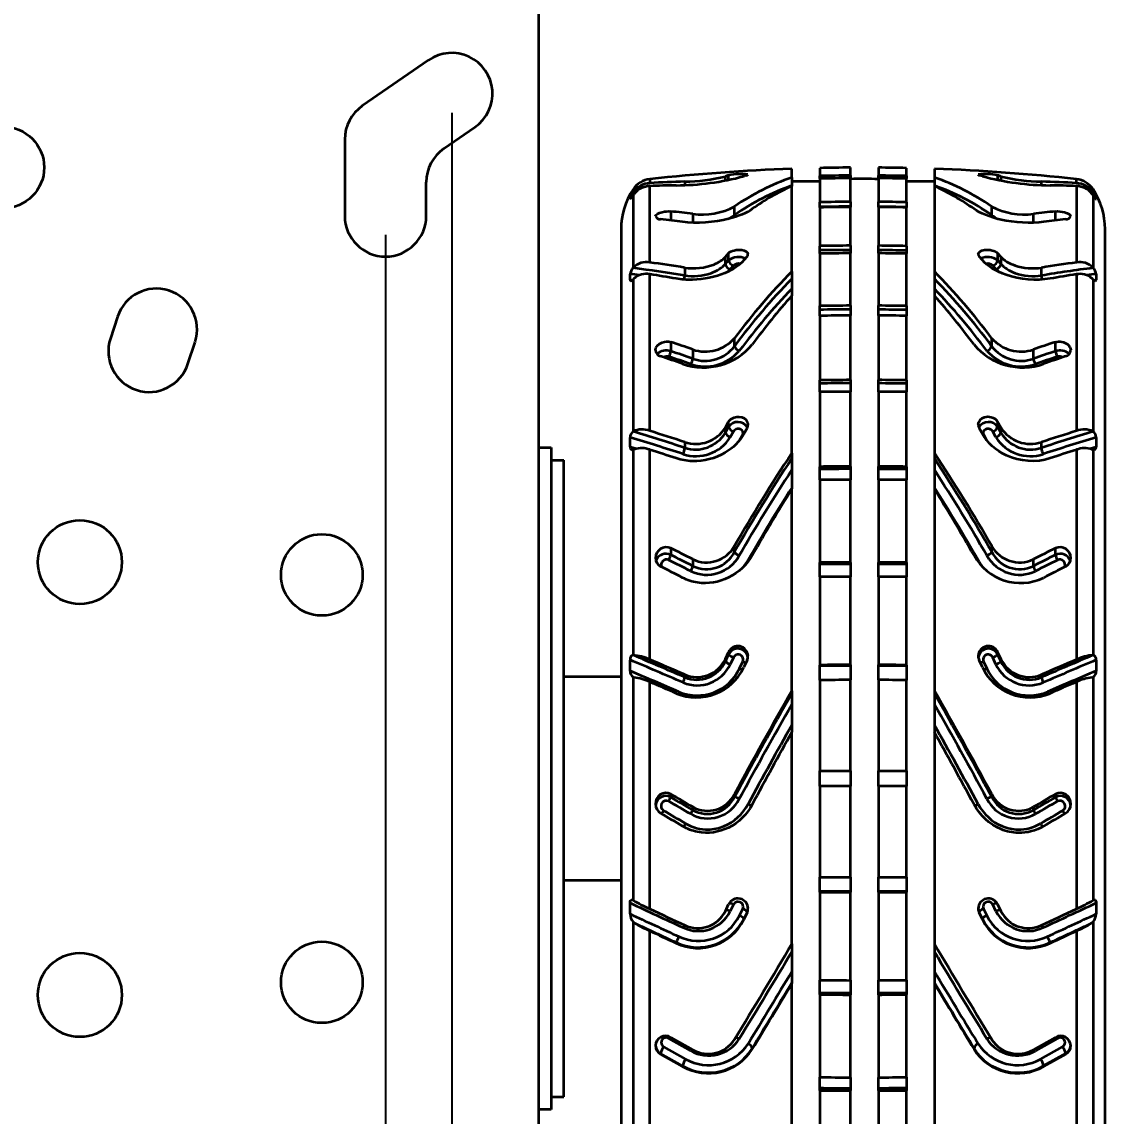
# Model space of a CAD drawing. Header units: millimetres. Extents: x 3171 to 3496, y 686 to 979.
# Drawn here: x 3316.01 to 3358.54, y 780.8 to 823.78 of the extents above; entities that cross this region are included whole.
import ezdxf

# ---------------------------------------------------------------- set-up
doc = ezdxf.new("R2010")
doc.units = ezdxf.units.MM
doc.header["$LTSCALE"] = 0.5
doc.layers.add('尺寸线', color=3, linetype='Continuous', lineweight=13)
doc.layers.add('粗实线', color=7, linetype='Continuous', lineweight=35)
doc.styles.add('数字和字母', font='romans.shx')
doc.dimstyles.new('轮趣标注1比1', dxfattribs={"dimscale": 1.5, "dimtxt": 2.5, "dimasz": 2.5, "dimexe": 1.25, "dimexo": 0.5, "dimtad": 1, "dimdec": 1, "dimdsep": 46, "dimtxsty": '数字和字母', "dimcen": 2.5, "dimadec": 0, "dimazin": 2, "dimtfac": 1, "dimtmove": 0, "dimatfit": 3, "dimfxl": 1, "dimtolj": 1, "dimarcsym": 0})

# ---------------------------------------------------------------- blocks, each defined once
blk = doc.blocks.new('*D62')
at = {"layer": 'Defpoints', "color": 0}
for p in [(3242.29, 816.157), (3330.29, 816.157), (3330.29, 750.61)]:
    blk.add_point(p, dxfattribs=at)
at = {"layer": '尺寸线', "color": 0, "lineweight": -2}
for p, q in [((3242.29, 815.407), (3242.29, 748.735)), ((3330.29, 815.407), (3330.29, 748.735)), ((3246.04, 750.61), (3326.54, 750.61))]:
    blk.add_line(p, q, dxfattribs=at)
at = {"layer": '尺寸线', "color": 0}
for points in [[(3246.04, 751.235), (3246.04, 749.985), (3242.29, 750.61)], [(3326.54, 749.985), (3326.54, 751.235), (3330.29, 750.61)]]:
    blk.add_solid(points, dxfattribs=at)
at = {"layer": '尺寸线', "color": 0, "insert": (3286.29, 753.423), "char_height": 3.75, "attachment_point": 5, "style": '数字和字母'}
blk.add_mtext('\\A1;88', dxfattribs=at)
blk = doc.blocks.new('*D63')
at = {"layer": 'Defpoints', "color": 0}
for p in [(3239.69, 820.957), (3332.89, 820.957), (3332.89, 742.211)]:
    blk.add_point(p, dxfattribs=at)
at = {"layer": '尺寸线', "color": 0, "lineweight": -2}
for p, q in [((3239.69, 820.207), (3239.69, 740.336)), ((3332.89, 820.207), (3332.89, 740.336)), ((3243.44, 742.211), (3329.14, 742.211))]:
    blk.add_line(p, q, dxfattribs=at)
at = {"layer": '尺寸线', "color": 0}
for points in [[(3243.44, 742.836), (3243.44, 741.586), (3239.69, 742.211)], [(3329.14, 741.586), (3329.14, 742.836), (3332.89, 742.211)]]:
    blk.add_solid(points, dxfattribs=at)
at = {"layer": '尺寸线', "color": 0, "insert": (3286.29, 745.024), "char_height": 3.75, "attachment_point": 5, "style": '数字和字母'}
blk.add_mtext('\\A1;93.2', dxfattribs=at)

msp = doc.modelspace()

# ---------------------------------------------------------------- linework, layer by layer
at = {"layer": '粗实线'}
for p, q in [((3336.29, 904.557), (3336.29, 775.557)), ((3331.979, 822.272), (3329.379, 820.472)), ((3332.579, 818.796), (3333.801, 819.641)), ((3328.69, 819.157), (3328.69, 816.157)), ((3346.24, 817.659), (3346.24, 818.004)), ((3347.34, 818.035), (3347.34, 817.723)), ((3348.54, 817.739), (3348.54, 818.052)), ((3349.64, 818.051), (3349.64, 817.739)), ((3350.74, 817.723), (3350.74, 818.035)), ((3351.84, 818.004), (3351.84, 817.659)), ((3331.89, 816.157), (3331.89, 817.48)), ((3340.664, 817.597), (3340.664, 817.443)), ((3342.036, 817.501), (3342.036, 817.365)), ((3343.631, 817.54), (3343.631, 817.706)), ((3343.758, 817.564), (3343.758, 817.745)), ((3346.24, 817.659), (3346.24, 817.343)), ((3347.34, 817.618), (3347.34, 817.723)), ((3347.34, 817.618), (3347.34, 816.691)), ((3348.54, 817.739), (3348.54, 817.635)), ((3348.54, 816.707), (3348.54, 817.635)), ((3349.64, 817.635), (3349.64, 817.739)), ((3349.64, 817.635), (3349.64, 816.707)), ((3350.74, 817.723), (3350.74, 817.618)), ((3350.74, 816.691), (3350.74, 817.618)), ((3351.84, 817.659), (3351.84, 817.343)), ((3354.322, 817.745), (3354.322, 817.564)), ((3354.449, 817.706), (3354.449, 817.54)), ((3356.043, 817.365), (3356.043, 817.501)), ((3357.416, 817.443), (3357.416, 817.597)), ((3340.009, 817.068), (3340.098, 817.074)), ((3340.011, 817.072), (3340.011, 817.195)), ((3340.664, 814.329), (3340.664, 817.325)), ((3346.24, 817.343), (3346.24, 817.328)), ((3346.24, 813.972), (3346.24, 817.328)), ((3351.84, 817.343), (3351.84, 817.328)), ((3351.84, 817.328), (3351.84, 813.972)), ((3357.416, 817.325), (3357.416, 814.329)), ((3357.982, 817.074), (3358.071, 817.068)), ((3358.069, 817.199), (3358.069, 817.076)), ((3339.942, 816.87), (3339.894, 816.867)), ((3339.894, 816.815), (3339.894, 816.867)), ((3339.895, 816.813), (3339.894, 816.815)), ((3339.894, 816.815), (3339.899, 816.815)), ((3340.011, 816.969), (3340.011, 814.117)), ((3347.34, 816.508), (3347.34, 816.691)), ((3348.54, 816.707), (3348.54, 816.521)), ((3349.64, 816.517), (3349.64, 816.707)), ((3350.74, 816.691), (3350.74, 816.497)), ((3358.069, 816.969), (3358.069, 814.117)), ((3358.186, 816.867), (3358.138, 816.87)), ((3358.181, 816.815), (3358.186, 816.815)), ((3358.186, 816.815), (3358.184, 816.813)), ((3358.186, 816.867), (3358.186, 816.815)), ((3341.488, 816.331), (3341.488, 815.982)), ((3342.354, 816.234), (3342.354, 815.886)), ((3343.994, 816.185), (3343.994, 816.528)), ((3347.34, 816.486), (3347.34, 816.508)), ((3347.34, 816.486), (3347.34, 814.972)), ((3348.54, 816.521), (3348.54, 816.502)), ((3348.54, 814.987), (3348.54, 816.502)), ((3349.64, 816.502), (3349.64, 816.517)), ((3349.64, 816.502), (3349.64, 814.987)), ((3350.74, 816.497), (3350.74, 816.486)), ((3350.74, 814.972), (3350.74, 816.486)), ((3354.086, 816.528), (3354.086, 816.185)), ((3355.726, 815.886), (3355.726, 816.234)), ((3356.592, 815.982), (3356.592, 816.331)), ((3339.54, 815.63), (3339.54, 772.48)), ((3358.54, 774.741), (3358.54, 815.63)), ((3347.34, 814.804), (3347.34, 814.972)), ((3348.54, 814.987), (3348.54, 814.815)), ((3349.64, 814.811), (3349.64, 814.987)), ((3350.74, 814.972), (3350.74, 814.794)), ((3343.631, 814.544), (3343.758, 814.69)), ((3343.631, 814.27), (3343.631, 814.544)), ((3343.758, 814.417), (3343.758, 814.69)), ((3344.483, 814.561), (3344.356, 814.413)), ((3347.34, 814.672), (3347.34, 814.804)), ((3347.34, 814.672), (3347.34, 812.618)), ((3348.54, 814.815), (3348.54, 814.687)), ((3348.54, 812.631), (3348.54, 814.687)), ((3349.64, 814.687), (3349.64, 814.811)), ((3349.64, 814.687), (3349.64, 812.63)), ((3350.74, 814.794), (3350.74, 814.672)), ((3350.74, 812.618), (3350.74, 814.672)), ((3353.724, 814.413), (3353.597, 814.561)), ((3354.322, 814.69), (3354.449, 814.544)), ((3354.322, 814.69), (3354.322, 814.417)), ((3354.449, 814.544), (3354.449, 814.27)), ((3342.036, 814.121), (3342.036, 813.811)), ((3343.631, 814.27), (3343.758, 814.417)), ((3343.953, 814.21), (3343.826, 814.064)), ((3354.254, 814.064), (3354.127, 814.21)), ((3354.322, 814.417), (3354.449, 814.27)), ((3356.043, 813.811), (3356.043, 814.121)), ((3339.894, 813.646), (3339.894, 813.872)), ((3339.894, 813.646), (3339.977, 813.635)), ((3340.056, 813.705), (3340.011, 813.663)), ((3340.011, 813.663), (3340.011, 807.689)), ((3340.664, 807.709), (3340.664, 813.862)), ((3346.24, 813.972), (3346.24, 813.683)), ((3346.24, 813.683), (3346.24, 813.293)), ((3351.84, 813.972), (3351.84, 813.683)), ((3351.84, 813.683), (3351.84, 813.293)), ((3357.416, 813.862), (3357.416, 807.709)), ((3358.069, 813.663), (3358.024, 813.705)), ((3358.069, 813.663), (3358.069, 807.689)), ((3358.103, 813.635), (3358.186, 813.646)), ((3358.186, 813.872), (3358.186, 813.646)), ((3346.24, 813.293), (3346.24, 813.019)), ((3351.84, 813.293), (3351.84, 813.019)), ((3346.24, 806.841), (3346.24, 813.019)), ((3351.84, 813.019), (3351.84, 806.841)), ((3347.34, 812.469), (3347.34, 812.618)), ((3347.34, 812.232), (3347.34, 812.469)), ((3348.54, 812.631), (3348.54, 812.479)), ((3348.54, 812.479), (3348.54, 812.245)), ((3349.64, 812.475), (3349.64, 812.63)), ((3349.64, 812.245), (3349.64, 812.475)), ((3350.74, 812.618), (3350.74, 812.46)), ((3350.74, 812.46), (3350.74, 812.232)), ((3319.769, 812.195), (3319.488, 811.335)), ((3347.34, 812.232), (3347.34, 809.699)), ((3348.54, 809.71), (3348.54, 812.245)), ((3349.64, 812.245), (3349.64, 809.71)), ((3350.74, 809.699), (3350.74, 812.232)), ((3322.53, 810.341), (3322.811, 811.202)), ((3341.488, 811.2), (3341.488, 810.841)), ((3343.994, 811.042), (3343.994, 811.356)), ((3354.086, 811.356), (3354.086, 811.042)), ((3356.592, 810.841), (3356.592, 811.2)), ((3342.354, 810.908), (3342.354, 810.544)), ((3355.726, 810.544), (3355.726, 810.908)), ((3347.34, 809.574), (3347.34, 809.699)), ((3348.54, 809.71), (3348.54, 809.583)), ((3349.64, 809.58), (3349.64, 809.71)), ((3350.74, 809.699), (3350.74, 809.567)), ((3347.34, 809.24), (3347.34, 809.574)), ((3348.54, 809.583), (3348.54, 809.251)), ((3349.64, 809.25), (3349.64, 809.58)), ((3350.74, 809.567), (3350.74, 809.24)), ((3347.34, 809.24), (3347.34, 806.305)), ((3348.54, 806.314), (3348.54, 809.251)), ((3349.64, 809.25), (3349.64, 806.314)), ((3350.74, 806.305), (3350.74, 809.24)), ((3343.631, 807.84), (3343.758, 808.068)), ((3343.758, 807.868), (3343.758, 808.068)), ((3354.322, 808.068), (3354.449, 807.84)), ((3354.322, 808.068), (3354.322, 807.868)), ((3343.631, 807.639), (3343.758, 807.868)), ((3343.631, 807.639), (3343.631, 807.84)), ((3343.953, 807.688), (3343.826, 807.461)), ((3344.191, 807.345), (3344.314, 807.567)), ((3344.314, 807.567), (3344.338, 807.56)), ((3344.483, 807.823), (3344.356, 807.593)), ((3353.724, 807.593), (3353.597, 807.823)), ((3353.742, 807.56), (3353.766, 807.567)), ((3353.766, 807.567), (3353.889, 807.346)), ((3354.254, 807.461), (3354.127, 807.688)), ((3354.322, 807.868), (3354.449, 807.639)), ((3354.449, 807.84), (3354.449, 807.639)), ((3339.894, 807.09), (3339.894, 807.45)), ((3342.036, 807.271), (3342.036, 807.044)), ((3356.043, 807.044), (3356.043, 807.271)), ((3358.186, 807.45), (3358.186, 807.09)), ((3336.29, 807.055), (3336.79, 807.055)), ((3336.79, 807.055), (3336.79, 781.055)), ((3339.894, 807.09), (3340.141, 807.014)), ((3340.011, 806.968), (3340.011, 798.904)), ((3340.664, 798.728), (3340.664, 806.973)), ((3346.24, 806.841), (3346.24, 806.629)), ((3351.84, 806.841), (3351.84, 806.629)), ((3357.416, 806.973), (3357.416, 798.728)), ((3357.938, 807.014), (3358.186, 807.09)), ((3358.069, 806.968), (3358.069, 798.904)), ((3336.79, 806.555), (3337.29, 806.555)), ((3337.29, 781.555), (3337.29, 806.555)), ((3346.24, 806.629), (3346.24, 806.176)), ((3347.34, 806.208), (3347.34, 806.305)), ((3348.54, 806.314), (3348.54, 806.215)), ((3349.64, 806.212), (3349.64, 806.314)), ((3350.74, 806.305), (3350.74, 806.202)), ((3351.84, 806.629), (3351.84, 806.176)), ((3346.24, 806.176), (3346.24, 805.475)), ((3347.34, 805.786), (3347.34, 806.208)), ((3348.54, 806.215), (3348.54, 805.794)), ((3349.64, 805.794), (3349.64, 806.212)), ((3350.74, 806.202), (3350.74, 805.786)), ((3351.84, 806.176), (3351.84, 805.475)), ((3346.24, 805.475), (3346.24, 805.43)), ((3346.24, 797.498), (3346.24, 805.43)), ((3347.34, 805.786), (3347.34, 802.539)), ((3348.54, 802.545), (3348.54, 805.794)), ((3349.64, 805.794), (3349.64, 802.545)), ((3350.74, 802.539), (3350.74, 805.786)), ((3351.84, 805.475), (3351.84, 805.43)), ((3351.84, 805.43), (3351.84, 797.498)), ((3341.488, 803.105), (3341.488, 802.842)), ((3343.994, 802.962), (3343.994, 803.192)), ((3354.086, 803.192), (3354.086, 802.962)), ((3356.592, 802.842), (3356.592, 803.105)), ((3342.354, 802.669), (3342.354, 802.402)), ((3344.525, 802.632), (3344.552, 802.62)), ((3347.34, 802.473), (3347.34, 802.539)), ((3347.34, 801.975), (3347.34, 802.473)), ((3348.54, 802.545), (3348.54, 802.477)), ((3348.54, 802.477), (3348.54, 801.981)), ((3349.64, 802.476), (3349.64, 802.545)), ((3349.64, 801.981), (3349.64, 802.476)), ((3350.74, 802.539), (3350.74, 802.469)), ((3350.74, 802.469), (3350.74, 801.975)), ((3353.528, 802.62), (3353.555, 802.632)), ((3355.726, 802.402), (3355.726, 802.669)), ((3347.34, 801.975), (3347.34, 798.515)), ((3348.54, 798.518), (3348.54, 801.981)), ((3349.64, 801.981), (3349.64, 798.518)), ((3350.74, 798.515), (3350.74, 801.975)), ((3343.631, 798.752), (3343.758, 799.023)), ((3343.758, 798.93), (3343.758, 799.023)), ((3354.322, 799.023), (3354.449, 798.752)), ((3354.322, 799.023), (3354.322, 798.93)), ((3339.894, 798.28), (3339.894, 798.712)), ((3343.631, 798.659), (3343.758, 798.93)), ((3343.631, 798.659), (3343.631, 798.752)), ((3343.953, 798.809), (3343.826, 798.541)), ((3344.188, 798.382), (3344.314, 798.651)), ((3344.483, 798.704), (3344.356, 798.432)), ((3353.724, 798.432), (3353.597, 798.704)), ((3353.766, 798.651), (3353.892, 798.382)), ((3354.254, 798.541), (3354.127, 798.809)), ((3354.322, 798.93), (3354.449, 798.659)), ((3354.449, 798.752), (3354.449, 798.659)), ((3358.186, 798.712), (3358.186, 798.28)), ((3342.036, 798.137), (3342.036, 798.032)), ((3347.34, 798.482), (3347.34, 798.515)), ((3347.34, 797.924), (3347.34, 798.482)), ((3348.54, 798.518), (3348.54, 798.484)), ((3348.54, 798.484), (3348.54, 797.927)), ((3349.64, 798.483), (3349.64, 798.518)), ((3349.64, 797.927), (3349.64, 798.483)), ((3350.74, 798.515), (3350.74, 798.48)), ((3350.74, 798.48), (3350.74, 797.924)), ((3356.043, 798.032), (3356.043, 798.137)), ((3339.54, 798.055), (3337.29, 798.055)), ((3340.011, 798.039), (3340.011, 789.28)), ((3340.664, 788.939), (3340.664, 797.852)), ((3347.34, 797.924), (3347.34, 794.356)), ((3348.54, 794.356), (3348.54, 797.927)), ((3349.64, 797.927), (3349.64, 794.356)), ((3350.74, 794.356), (3350.74, 797.924)), ((3357.416, 797.852), (3357.416, 788.939)), ((3358.069, 798.039), (3358.069, 789.281)), ((3346.24, 797.498), (3346.24, 797.401)), ((3346.24, 797.401), (3346.24, 796.964)), ((3351.84, 797.498), (3351.84, 797.401)), ((3351.84, 797.401), (3351.84, 796.964)), ((3346.24, 796.964), (3346.24, 796.158)), ((3351.84, 796.964), (3351.84, 796.158)), ((3346.24, 796.158), (3346.24, 795.874)), ((3351.84, 796.158), (3351.84, 795.874)), ((3346.24, 787.561), (3346.24, 795.874)), ((3351.84, 795.874), (3351.84, 787.561)), ((3347.34, 794.356), (3348.54, 794.356)), ((3347.34, 793.756), (3347.34, 794.356)), ((3348.54, 794.356), (3348.54, 793.756)), ((3349.64, 794.356), (3350.74, 794.356)), ((3349.64, 793.756), (3349.64, 794.356)), ((3350.74, 794.356), (3350.74, 793.756)), ((3341.488, 793.445), (3341.488, 793.324)), ((3343.994, 793.342), (3343.994, 793.448)), ((3348.54, 793.756), (3347.34, 793.756)), ((3347.34, 793.756), (3347.34, 790.187)), ((3348.54, 790.184), (3348.54, 793.756)), ((3350.74, 793.756), (3349.64, 793.756)), ((3349.64, 793.756), (3349.64, 790.185)), ((3350.74, 790.187), (3350.74, 793.756)), ((3354.086, 793.448), (3354.086, 793.342)), ((3356.592, 793.324), (3356.592, 793.445)), ((3342.354, 792.94), (3342.354, 792.816)), ((3355.726, 792.816), (3355.726, 792.94)), ((3339.54, 790.055), (3337.29, 790.055)), ((3347.34, 789.63), (3347.34, 790.187)), ((3348.54, 790.184), (3348.54, 789.628)), ((3349.64, 789.629), (3349.64, 790.185)), ((3350.74, 790.187), (3350.74, 789.632)), ((3347.34, 789.597), (3347.34, 789.63)), ((3347.34, 789.597), (3347.34, 786.136)), ((3348.54, 789.628), (3348.54, 789.594)), ((3348.54, 786.131), (3348.54, 789.594)), ((3349.64, 789.594), (3349.64, 789.629)), ((3349.64, 789.594), (3349.64, 786.131)), ((3350.74, 789.632), (3350.74, 789.597)), ((3350.74, 786.136), (3350.74, 789.597)), ((3339.894, 788.74), (3339.894, 789.169)), ((3339.993, 789.29), (3340.006, 789.283)), ((3343.631, 788.852), (3343.758, 789.118)), ((3343.953, 789.108), (3343.826, 788.844)), ((3354.254, 788.844), (3354.127, 789.108)), ((3354.322, 789.118), (3354.449, 788.852)), ((3358.074, 789.283), (3358.087, 789.29)), ((3358.186, 789.169), (3358.186, 788.74)), ((3344.188, 788.677), (3344.314, 788.941)), ((3344.483, 788.813), (3344.356, 788.547)), ((3344.483, 788.781), (3344.356, 788.515)), ((3344.483, 788.781), (3344.483, 788.813)), ((3353.724, 788.547), (3353.597, 788.813)), ((3353.597, 788.813), (3353.597, 788.781)), ((3353.724, 788.515), (3353.597, 788.781)), ((3353.766, 788.941), (3353.892, 788.677)), ((3340.011, 788.422), (3340.011, 780.482)), ((3344.356, 788.515), (3344.356, 788.547)), ((3353.724, 788.547), (3353.724, 788.515)), ((3358.069, 788.422), (3358.069, 780.483)), ((3340.664, 780.035), (3340.664, 788.073)), ((3357.416, 788.073), (3357.416, 780.035)), ((3341.698, 787.618), (3341.698, 787.591)), ((3346.24, 787.561), (3346.24, 787.248)), ((3351.84, 787.561), (3351.84, 787.248)), ((3356.381, 787.591), (3356.381, 787.618)), ((3346.24, 787.248), (3346.24, 786.477)), ((3351.84, 787.248), (3351.84, 786.477)), ((3346.24, 786.477), (3346.24, 786.035)), ((3347.34, 785.639), (3347.34, 786.136)), ((3348.54, 786.131), (3348.54, 785.635)), ((3349.64, 785.636), (3349.64, 786.131)), ((3350.74, 786.136), (3350.74, 785.643)), ((3351.84, 786.477), (3351.84, 786.035)), ((3346.24, 786.035), (3346.24, 786.004)), ((3346.24, 778.747), (3346.24, 786.004)), ((3347.34, 785.573), (3347.34, 785.639)), ((3348.54, 785.635), (3348.54, 785.567)), ((3349.64, 785.567), (3349.64, 785.636)), ((3350.74, 785.643), (3350.74, 785.573)), ((3351.84, 786.035), (3351.84, 786.004)), ((3351.84, 786.004), (3351.84, 778.747)), ((3347.34, 785.573), (3347.34, 782.326)), ((3348.54, 782.317), (3348.54, 785.567)), ((3349.64, 785.567), (3349.64, 782.318)), ((3350.74, 782.326), (3350.74, 785.573)), ((3341.209, 783.522), (3342.073, 783.04)), ((3342.272, 783.365), (3341.408, 783.848)), ((3341.488, 783.891), (3342.354, 783.404)), ((3355.726, 783.404), (3356.592, 783.891)), ((3356.672, 783.848), (3355.808, 783.365)), ((3356.007, 783.04), (3356.871, 783.522)), ((3341.954, 782.773), (3341.088, 783.259)), ((3341.088, 783.259), (3341.088, 783.233)), ((3341.954, 782.747), (3341.088, 783.233)), ((3344.686, 783.422), (3344.686, 783.453)), ((3353.394, 783.453), (3353.394, 783.422)), ((3356.992, 783.259), (3356.126, 782.773)), ((3356.992, 783.233), (3356.126, 782.747)), ((3356.992, 783.233), (3356.992, 783.259)), ((3341.954, 782.773), (3341.954, 782.747)), ((3356.126, 782.747), (3356.126, 782.773)), ((3347.34, 781.904), (3347.34, 782.326)), ((3348.54, 782.317), (3348.54, 781.897)), ((3349.64, 781.899), (3349.64, 782.318)), ((3350.74, 782.326), (3350.74, 781.91)), ((3347.34, 781.806), (3347.34, 781.904)), ((3347.34, 781.806), (3347.34, 778.872)), ((3348.54, 781.897), (3348.54, 781.798)), ((3348.54, 778.861), (3348.54, 781.798)), ((3349.64, 781.798), (3349.64, 781.899)), ((3349.64, 781.798), (3349.64, 778.861)), ((3350.74, 781.91), (3350.74, 781.806)), ((3350.74, 778.872), (3350.74, 781.806)), ((3336.79, 781.555), (3337.29, 781.555)), ((3336.79, 781.055), (3336.29, 781.055))]:
    msp.add_line(p, q, dxfattribs=at)
for centre, radius in [((3315.29, 818.057), 1.6), ((3318.29, 802.555), 1.65), ((3327.79, 802.055), 1.6), ((3327.79, 786.055), 1.6), ((3318.29, 785.555), 1.65)]:
    msp.add_circle(centre, radius, dxfattribs=at)
for centre, radius, start, end in [((3332.89, 820.957), 1.6, 304.6952, 124.6952), ((3330.29, 819.157), 1.6, 124.6952, 180), ((3333.49, 817.48), 1.6, 124.6952, 180), ((3349.04, 741.243), 76.813, 92.08903, 96.26019), ((3349.04, 741.276), 76.778, 90.37282, 91.26843), ((3349.039, 741.204), 76.85, 88.73197, 89.55218), ((3349.04, 741.243), 76.813, 83.73981, 87.91097), ((3340.762, 816.703), 0.9, 96.2602, 146.8113), ((3340.708, 816.601), 0.843, 93.0187, 145.7611), ((3343.222, 772.458), 45.058, 91.5079, 93.2546), ((3341.643, 827.806), 10.452, 270.3042, 285.0458), ((3341.936, 824.583), 7.084, 270.8155, 283.8488), ((3345.283, 812.547), 5.417, 106.3475, 107.7501), ((3344.214, 815.9), 1.9, 80.7262, 103.8953), ((3349.181, 809.025), 9.121, 108.8101, 124.6608), ((3346.133, 812.505), 5.502, 107.4519, 108.8412), ((3344.478, 817.805), 0.0513, 275.103, 325.0113), ((3346.74, 741.243), 76.262, 89.54922, 90.37565), ((3349.04, 739.75), 77.991, 90.36733, 91.249), ((3349.04, 739.646), 77.991, 90.36733, 91.249), ((3349.04, 741.243), 76.362, 89.54981, 90.37516), ((3349.04, 739.75), 77.991, 88.751, 89.5592), ((3349.04, 739.646), 77.991, 88.751, 89.5592), ((3351.34, 741.243), 76.262, 89.62435, 90.45078), ((3348.899, 809.025), 9.121, 55.3392, 71.1899), ((3353.866, 815.9), 1.9, 76.1052, 99.2733), ((3353.601, 817.805), 0.0513, 214.9977, 264.8907), ((3351.947, 812.505), 5.502, 71.1588, 72.5481), ((3356.437, 827.806), 10.452, 254.9541, 269.6959), ((3352.797, 812.547), 5.417, 72.2499, 73.6525), ((3356.144, 824.583), 7.083, 256.151, 269.1846), ((3354.858, 772.458), 45.058, 86.7454, 88.4921), ((3357.318, 816.703), 0.9, 33.45, 83.7398), ((3357.372, 816.601), 0.843, 34.2326, 86.9877), ((3342.385, 815.63), 2.845, 146.6482, 180), ((3340.809, 816.49), 0.989, 144.252, 157.5969), ((3340.865, 816.359), 1.048, 140.4368, 144.4797), ((3340.692, 816.499), 0.826, 91.9402, 140.2942), ((3342.433, 772.502), 44.858, 90.9382, 92.2599), ((3349.248, 808.756), 9.099, 109.3032, 125.271), ((3350.307, 808.522), 9.701, 114.789, 125.4106), ((3348.832, 808.756), 9.099, 54.729, 70.6968), ((3347.78, 808.534), 9.687, 54.5818, 65.2186), ((3355.647, 772.502), 44.858, 87.7401, 89.0618), ((3357.388, 816.499), 0.827, 39.7186, 88.0469), ((3357.215, 816.359), 1.048, 35.5203, 39.5632), ((3355.695, 815.63), 2.845, 0, 33.5822), ((3357.271, 816.49), 0.989, 22.4013, 35.7497), ((3338.995, 817.602), 1.198, 318.745, 328.0472), ((3349.04, 734.976), 81.733, 90.3505, 91.1918), ((3349.04, 734.976), 81.733, 88.8082, 89.5794), ((3359.086, 817.603), 1.199, 211.9579, 221.2485), ((3330.29, 816.157), 1.6, 180, 0), ((3338.038, 781.624), 34.878, 82.891, 84.3226), ((3342.718, 818.922), 2.713, 262.2978, 298.0535), ((3343.228, 817.158), 1.238, 294.8546, 308.1761), ((3344.222, 816.225), 0.232, 190.0999, 208.9675), ((3348.781, 735.002), 81.519, 90.16913, 91.01261), ((3349.04, 734.771), 81.733, 90.3505, 91.1918), ((3348.781, 735.005), 81.516, 88.62274, 89.39603), ((3349.04, 734.771), 81.733, 88.8082, 89.5794), ((3353.858, 816.225), 0.232, 331.0403, 349.9002), ((3355.362, 818.922), 2.713, 241.9473, 277.7013), ((3354.852, 817.158), 1.238, 231.8231, 245.1388), ((3360.042, 781.624), 34.878, 95.6774, 97.109), ((3341.062, 816.22), 0.192, 204.8194, 277.8352), ((3337.204, 781.805), 34.444, 82.0735, 83.5255), ((3360.876, 781.805), 34.444, 96.4745, 97.9265), ((3357.018, 816.22), 0.192, 262.1652, 335.173), ((3349.04, 726.308), 88.681, 90.32302, 91.09839), ((3349.04, 726.308), 88.68, 88.90161, 89.61237), ((3344.147, 813.849), 0.688, 66.9759, 124.4046), ((3344.383, 814.655), 0.137, 316.5664, 357.5744), ((3348.781, 726.365), 88.45, 90.15587, 90.93324), ((3349.04, 726.008), 88.681, 90.32302, 91.09839), ((3348.781, 726.372), 88.443, 88.73067, 89.44337), ((3349.04, 726.008), 88.68, 88.90161, 89.61237), ((3353.696, 814.655), 0.137, 182.4297, 223.4321), ((3353.933, 813.849), 0.688, 55.5954, 113.0241), ((3340.337, 813.81), 0.447, 137.7685, 172.0741), ((3340.532, 813.625), 0.716, 79.3785, 136.618), ((3333.666, 764.115), 50.396, 80.4395, 82.7667), ((3333.718, 763.904), 50.901, 80.5941, 82.1567), ((3343.87, 814.301), 0.241, 187.5035, 259.4523), ((3343.119, 814.678), 0.936, 309.0484, 319.0216), ((3343.996, 814.446), 0.24, 187.002, 259.5223), ((3344.152, 813.967), 0.315, 77.5683, 129.3381), ((3353.928, 813.967), 0.314, 50.6597, 102.4128), ((3354.084, 814.446), 0.24, 280.4777, 352.998), ((3354.21, 814.301), 0.241, 280.5477, 352.4965), ((3354.96, 814.678), 0.936, 220.9771, 230.9341), ((3364.362, 763.904), 50.901, 97.8433, 99.4059), ((3364.413, 764.116), 50.395, 97.23, 99.5605), ((3357.548, 813.625), 0.716, 43.3743, 100.6293), ((3357.743, 813.81), 0.447, 7.9234, 42.2341), ((3339.925, 813.638), 0.0322, 166.1766, 252.7023), ((3333.737, 764.345), 49.908, 82.4961, 82.9137), ((3339.887, 813.766), 0.161, 280.3458, 320.3511), ((3340.524, 813.151), 0.725, 78.8221, 130.1355), ((3332.913, 763.413), 51.041, 80.0891, 81.2658), ((3341.551, 813.804), 0.486, 341.9117, 0.7572), ((3364.507, 796.015), 25.615, 135.4906, 143.2097), ((3364.569, 795.818), 25.596, 135.7344, 143.5019), ((3333.573, 796.015), 25.615, 36.7903, 44.5094), ((3333.51, 795.818), 25.596, 36.4981, 44.2656), ((3356.529, 813.804), 0.486, 179.2426, 198.1029), ((3365.166, 763.413), 51.041, 98.7342, 99.9109), ((3357.556, 813.15), 0.725, 49.8794, 101.163), ((3364.343, 764.345), 49.908, 97.0863, 97.5041), ((3358.193, 813.766), 0.161, 219.6298, 259.7096), ((3358.154, 813.638), 0.0322, 287.4396, 13.8007), ((3321.29, 811.699), 1.6, 341.9165, 161.9165), ((3364.865, 795.442), 25.797, 136.2165, 143.3053), ((3333.215, 795.442), 25.797, 36.6947, 43.7835), ((3366.809, 794.763), 27.502, 138.4095, 143.5522), ((3331.302, 794.788), 27.463, 36.4441, 41.5942), ((3349.04, 712.383), 100.249, 90.28573, 90.97161), ((3348.781, 712.488), 99.991, 90.13787, 90.82551), ((3349.04, 712.384), 100.248, 89.02839, 89.65712), ((3348.781, 712.501), 99.978, 88.87717, 89.50764), ((3349.04, 711.997), 100.249, 90.28573, 90.97161), ((3349.04, 711.998), 100.248, 89.02839, 89.65712), ((3321.009, 810.838), 1.6, 161.9165, 341.9165), ((3327.851, 769.327), 44.038, 70.7718, 71.9609), ((3342.772, 812.689), 2.487, 250.8133, 320.3296), ((3342.842, 812.346), 1.519, 251.2513, 319.2836), ((3342.834, 811.912), 1.45, 250.6893, 323.1273), ((3344.264, 811.128), 0.284, 197.7589, 252.7415), ((3355.308, 812.69), 2.488, 219.673, 289.1841), ((3353.816, 811.128), 0.284, 287.2585, 342.2411), ((3355.237, 812.346), 1.519, 220.7185, 288.7466), ((3355.246, 811.912), 1.45, 216.8727, 289.3107), ((3370.229, 769.327), 44.038, 108.0391, 109.2282), ((3341.153, 810.9), 0.265, 183.5402, 255.917), ((3341.32, 810.268), 0.597, 73.5965, 128.673), ((3327.045, 769.159), 43.797, 70.0971, 71.2976), ((3341.333, 810.374), 0.264, 73.3448, 119.4111), ((3341.057, 810.881), 0.433, 324.1959, 354.6511), ((3327.821, 769.292), 43.512, 70.6027, 71.8042), ((3327.789, 769.464), 43.586, 70.477, 71.6805), ((3342.84, 811.998), 1.759, 251.154, 319.5789), ((3355.24, 811.998), 1.759, 220.4211, 288.846), ((3370.291, 769.464), 43.586, 108.3195, 109.523), ((3370.259, 769.292), 43.512, 108.1958, 109.3973), ((3371.035, 769.159), 43.797, 108.7024, 109.9029), ((3356.76, 810.268), 0.597, 51.3253, 106.4038), ((3357.023, 810.881), 0.433, 185.3489, 215.8041), ((3356.747, 810.374), 0.264, 60.5889, 106.6552), ((3356.927, 810.9), 0.265, 284.0785, 356.4649), ((3341.912, 810.596), 0.446, 323.9598, 353.2985), ((3356.168, 810.596), 0.446, 186.7015, 216.0402), ((3349.04, 690.247), 119.465, 90.23975, 90.8153), ((3349.04, 690.249), 119.463, 89.18469, 89.71229), ((3348.781, 690.424), 119.159, 90.11569, 90.6927), ((3348.781, 690.446), 119.137, 89.0578, 89.58686), ((3349.04, 689.787), 119.465, 90.23975, 90.8153), ((3349.04, 689.789), 119.463, 89.18469, 89.71229), ((3344.124, 807.616), 0.444, 32.4633, 145.4656), ((3353.956, 807.616), 0.444, 34.5345, 147.536), ((3340.184, 807.457), 0.29, 127.9149, 181.2798), ((3340.36, 806.953), 0.815, 68.106, 115.3716), ((3317.899, 734.122), 76.814, 71.68549, 73.26936), ((3317.773, 733.512), 77.647, 71.79105, 72.854), ((3342.471, 808.574), 1.373, 251.5642, 327.6868), ((3342.459, 808.347), 1.369, 252.0257, 328.8733), ((3343.895, 807.733), 0.28, 199.5874, 255.7671), ((3344.02, 807.957), 0.277, 198.8205, 255.8255), ((3344.232, 807.965), 0.289, 330.485, 359.5791), ((3353.848, 807.965), 0.289, 180.4242, 209.5135), ((3354.059, 807.957), 0.277, 284.1745, 341.1795), ((3354.185, 807.733), 0.28, 284.2329, 340.4126), ((3355.609, 808.574), 1.373, 212.3135, 288.4356), ((3355.621, 808.347), 1.369, 211.1267, 287.9743), ((3380.307, 733.512), 77.647, 107.146, 108.20895), ((3380.18, 734.123), 76.812, 106.72838, 108.31452), ((3357.72, 806.953), 0.814, 64.6205, 111.902), ((3357.896, 807.457), 0.29, 358.7197, 52.0857), ((3318.061, 734.071), 76.559, 71.80218, 73.43048), ((3342.475, 808.317), 1.599, 251.5963, 327.6363), ((3355.605, 808.317), 1.599, 212.3637, 288.4037), ((3380.019, 734.071), 76.559, 106.56952, 108.19782), ((3340.009, 807.071), 0.116, 170.5224, 243.798), ((3339.983, 807.06), 0.0967, 254.7709, 287.0951), ((3339.93, 807.249), 0.293, 286.0546, 295.4889), ((3340.345, 806.161), 0.873, 68.5588, 109.3248), ((3316.87, 732.651), 78.038, 71.44848, 72.2477), ((3341.476, 807.065), 0.56, 331.8334, 357.9238), ((3402.186, 769.88), 67.052, 146.54941, 150.21136), ((3295.895, 769.88), 67.052, 29.78863, 33.4506), ((3356.603, 807.065), 0.56, 182.0762, 208.1666), ((3381.21, 732.651), 78.038, 107.7523, 108.55152), ((3357.735, 806.161), 0.873, 70.6889, 111.4274), ((3358.15, 807.249), 0.293, 244.5111, 253.9454), ((3358.097, 807.06), 0.097, 252.9366, 285.2166), ((3358.071, 807.071), 0.116, 296.2482, 9.465), ((3401.903, 770.007), 66.63, 146.65848, 150.35702), ((3349.04, 652.744), 153.57, 90.18649, 90.63421), ((3349.04, 652.748), 153.567, 89.36578, 89.7762), ((3296.177, 770.007), 66.63, 29.64298, 33.34152), ((3401.949, 769.731), 66.571, 146.80719, 150.20216), ((3348.781, 653.034), 153.181, 90.08999, 90.53884), ((3348.781, 653.071), 153.144, 89.26707, 89.67863), ((3296.131, 769.731), 66.571, 29.79784, 33.19281), ((3403.36, 769.081), 67.729, 147.49694, 150.30605), ((3405.167, 768.486), 69.55, 147.91448, 150.41147), ((3349.04, 652.225), 153.57, 90.18649, 90.63421), ((3349.04, 652.228), 153.567, 89.36578, 89.7762), ((3294.72, 769.081), 67.729, 29.69395, 32.50306), ((3292.998, 768.536), 69.452, 29.58675, 32.08729), ((3341.314, 802.716), 0.426, 65.9017, 179.5995), ((3341.303, 802.453), 0.43, 64.4596, 158.1489), ((3340.912, 802.952), 0.587, 327.7589, 349.1474), ((3309.588, 738.738), 71.838, 62.86368, 63.63718), ((3309.719, 739.247), 71.088, 62.67189, 63.45484), ((3342.895, 803.802), 1.256, 244.4855, 330.9238), ((3342.889, 803.515), 1.235, 244.3447, 333.4119), ((3344.329, 803.19), 0.406, 214.1811, 248.3367), ((3355.222, 803.816), 2.079, 208.3954, 295.7609), ((3353.751, 803.19), 0.406, 291.6633, 325.8189), ((3355.184, 803.802), 1.256, 209.0793, 295.5114), ((3355.191, 803.515), 1.235, 206.5881, 295.6553), ((3388.491, 738.738), 71.838, 116.36282, 117.13632), ((3388.361, 739.247), 71.088, 116.54516, 117.32811), ((3356.766, 802.716), 0.426, 0.4086, 114.0947), ((3356.777, 802.453), 0.43, 21.84, 115.5413), ((3357.168, 802.952), 0.587, 190.8526, 212.2411), ((3341.255, 802.716), 0.367, 179.4372, 242.9487), ((3341.321, 802.447), 0.211, 65.5033, 201.5234), ((3309.906, 739.175), 70.853, 62.81867, 63.60115), ((3342.902, 803.522), 1.461, 244.4787, 330.9915), ((3341.748, 802.536), 0.621, 327.5334, 347.4823), ((3342.841, 803.595), 1.94, 322.1753, 330.2364), ((3349.04, 578.057), 224.489, 90.12757, 90.43385), ((3348.78, 578.554), 223.923, 90.06155, 90.3686), ((3349.04, 578.062), 224.484, 89.56615, 89.84691), ((3348.781, 578.618), 223.86, 89.49862, 89.78016), ((3355.239, 803.595), 1.94, 209.7635, 217.8076), ((3355.178, 803.522), 1.461, 209.0085, 295.5213), ((3356.332, 802.536), 0.621, 192.5177, 212.4666), ((3388.174, 739.175), 70.853, 116.39885, 117.18133), ((3356.759, 802.447), 0.211, 338.4766, 114.4967), ((3356.825, 802.716), 0.367, 297.0474, 0.5679), ((3308.897, 738.644), 71.412, 62.42467, 63.20579), ((3349.04, 577.493), 224.489, 90.12757, 90.43385), ((3349.04, 577.498), 224.484, 89.56615, 89.84691), ((3389.183, 738.644), 71.412, 116.79421, 117.57533), ((3344.122, 798.86), 0.399, 1.6015, 155.9388), ((3344.121, 798.757), 0.402, 9.3392, 154.4657), ((3353.958, 798.86), 0.399, 24.0608, 178.3991), ((3353.959, 798.757), 0.402, 25.5344, 170.6571), ((3340.052, 798.749), 0.161, 106.4304, 192.9477), ((3268.427, 628.227), 184.859, 66.55718, 67.25677), ((3339.86, 797.043), 1.866, 64.4863, 85.3565), ((3267.711, 627.676), 185.864, 66.4285, 67.10777), ((3267.119, 626.055), 187.683, 66.47359, 66.92977), ((3342.527, 799.15), 1.435, 247.1884, 334.8745), ((3342.515, 799.271), 1.231, 247.1385, 335.0669), ((3342.51, 799.169), 1.232, 247.3913, 335.5629), ((3344.006, 799.056), 0.546, 226.5731, 250.7226), ((3344.119, 799.294), 0.512, 225.1866, 251.0458), ((3344.133, 798.73), 0.197, 336.3117, 156.471), ((3344.652, 799.389), 0.812, 245.3766, 254.6418), ((3344.125, 798.872), 0.395, 334.8582, 359.9171), ((3353.954, 798.872), 0.395, 180.066, 205.1551), ((3353.427, 799.389), 0.812, 285.3582, 294.6234), ((3353.946, 798.73), 0.197, 23.529, 203.6883), ((3353.961, 799.294), 0.512, 288.9542, 314.8134), ((3354.074, 799.056), 0.546, 289.2774, 313.4269), ((3355.553, 799.15), 1.435, 205.1255, 292.8116), ((3355.565, 799.271), 1.231, 204.9337, 292.8609), ((3355.57, 799.169), 1.232, 204.4371, 292.6087), ((3430.368, 627.678), 185.862, 112.89127, 113.57151), ((3430.961, 626.055), 187.683, 113.07023, 113.52641), ((3429.653, 628.227), 184.859, 112.74323, 113.44282), ((3358.22, 797.044), 1.866, 94.6396, 115.5176), ((3358.028, 798.749), 0.162, 347.0565, 73.5654), ((3340.147, 798.254), 0.254, 174.0919, 237.5121), ((3267.941, 627.739), 185.099, 66.48227, 67.12472), ((3342.496, 799.288), 2.048, 247.0872, 335.3057), ((3342.517, 799.161), 1.843, 247.1617, 334.9956), ((3344.559, 799.196), 0.894, 245.4561, 253.7317), ((3349.04, 356.408), 442.11, 90.06477, 90.22029), ((3348.78, 357.483), 441.001, 90.03125, 90.18716), ((3349.04, 356.42), 442.098, 89.77971, 89.92227), ((3348.781, 357.621), 440.863, 89.74542, 89.88838), ((3355.584, 799.288), 2.048, 204.695, 292.912), ((3353.521, 799.196), 0.895, 286.2719, 294.5432), ((3355.563, 799.161), 1.843, 205.0044, 292.8383), ((3430.138, 627.739), 185.099, 112.87528, 113.51773), ((3357.933, 798.254), 0.254, 302.4878, 5.9083), ((3340.065, 798.171), 0.142, 247.8655, 266.579), ((3339.788, 795.982), 2.064, 64.9023, 82.5451), ((3266.216, 625.235), 187.986, 66.32595, 66.66973), ((3341.395, 798.126), 0.648, 332.587, 351.6908), ((3349.04, 355.818), 442.11, 90.06477, 90.22029), ((3349.04, 355.83), 442.098, 89.77971, 89.92227), ((3356.685, 798.126), 0.648, 188.3092, 207.413), ((3431.864, 625.235), 187.986, 113.33027, 113.67405), ((3358.292, 795.981), 2.066, 97.4613, 115.0913), ((3358.015, 798.171), 0.142, 273.421, 292.1345), ((3340.791, 797.918), 1.109, 330.7609, 335.7329), ((3505.431, 706.555), 183.337, 150.26148, 151.70892), ((3503.53, 707.69), 181.075, 150.30173, 151.76957), ((3192.649, 706.556), 183.337, 28.29108, 29.73852), ((3194.55, 707.69), 181.075, 28.23043, 29.69827), ((3357.289, 797.918), 1.109, 204.267, 209.2402), ((3502.259, 707.878), 179.662, 150.27393, 151.62724), ((3195.821, 707.878), 179.662, 28.37276, 29.72607), ((3502.382, 707.971), 179.324, 150.54284, 151.67702), ((3195.698, 707.971), 179.324, 28.32298, 29.45716), ((3506.072, 706.519), 183.114, 150.79236, 151.80458), ((3192.235, 706.643), 182.855, 28.1947, 29.20836), ((3341.3, 793.078), 0.413, 62.9329, 182.9911), ((3341.294, 792.968), 0.405, 61.3457, 174.199), ((3255.24, 644.694), 171.947, 59.55994, 59.89408), ((3342.932, 793.973), 1.184, 240.7996, 333.6791), ((3355.148, 793.973), 1.184, 206.3241, 299.1971), ((3442.84, 644.694), 171.947, 120.10592, 120.44006), ((3356.779, 793.078), 0.413, 357.0145, 117.0639), ((3356.786, 792.968), 0.405, 5.8183, 118.6545), ((3341.306, 793.05), 0.417, 179.106, 238.614), ((3341.318, 792.975), 0.212, 64.7436, 239.0257), ((3340.423, 793.767), 1.154, 328.6303, 337.3898), ((3256.77, 646.789), 169.086, 59.62389, 59.96257), ((3256.15, 646.605), 169.732, 59.47674, 59.81552), ((3342.944, 793.869), 1.38, 240.8538, 333.5426), ((3342.929, 793.843), 1.176, 240.7608, 334.8116), ((3343.572, 792.215), 1.204, 59.705, 69.5145), ((3343.549, 791.213), 2.08, 57.954, 62.0106), ((3354.531, 791.213), 2.08, 117.9894, 122.0458), ((3354.508, 792.215), 1.204, 110.4855, 120.295), ((3355.136, 793.869), 1.38, 206.4574, 299.1462), ((3355.151, 793.843), 1.176, 205.1884, 299.2392), ((3441.93, 646.605), 169.732, 120.18448, 120.52326), ((3441.31, 646.789), 169.086, 120.03743, 120.37611), ((3357.657, 793.767), 1.154, 202.6102, 211.3697), ((3356.762, 792.975), 0.212, 300.9743, 115.2564), ((3356.774, 793.05), 0.417, 301.3822, 0.8964), ((3255.371, 645.959), 169.937, 59.36928, 59.70802), ((3338.852, 794.143), 2.716, 327.097, 330.1987), ((3256.841, 647.441), 168.063, 59.52642, 59.8675), ((3340.861, 793.522), 1.651, 328.6879, 334.7112), ((3357.219, 793.522), 1.651, 205.2888, 211.3121), ((3441.239, 647.441), 168.063, 120.1325, 120.47358), ((3442.709, 645.959), 169.937, 120.29198, 120.63072), ((3359.228, 794.143), 2.716, 209.8013, 212.903), ((3338.463, 794.396), 4.18, 327.6722, 329.7213), ((3359.617, 794.396), 4.18, 210.2787, 212.328), ((3349.04, 1232.429), 442.244, 269.77978, 269.93525), ((3349.04, 1232.417), 442.232, 270.07771, 270.22022), ((3348.781, 1230.775), 441.147, 269.8129, 269.96875), ((3349.04, 1231.838), 442.244, 269.77978, 269.93525), ((3348.781, 1230.635), 441.007, 270.11159, 270.2545), ((3349.04, 1231.826), 442.232, 270.07771, 270.22022), ((3584.248, 1310.834), 576.058, 244.901066, 245.128898), ((3343.638, 795.425), 7.136, 239.4496, 245.3662), ((3344.119, 788.942), 0.402, 0.7045, 153.9488), ((3343.73, 788.687), 0.476, 62.1793, 83.8677), ((3344.132, 789.021), 0.199, 336.1647, 154.2064), ((3353.961, 788.942), 0.402, 26.0486, 179.2991), ((3353.948, 789.021), 0.199, 25.7936, 203.8353), ((3354.35, 788.687), 0.476, 96.1282, 117.8221), ((3113.832, 1310.834), 576.058, 294.871102, 295.098934), ((3354.443, 795.423), 7.134, 294.6328, 300.5514), ((3340.383, 788.739), 0.488, 179.9503, 220.5025), ((3583.246, 1309.266), 574.603, 244.943403, 245.153207), ((3586.752, 1312.87), 578.846, 244.840774, 244.990771), ((3342.574, 789.48), 1.802, 244.6186, 333.5297), ((3342.571, 789.468), 1.401, 244.61, 333.5715), ((3342.553, 789.381), 1.201, 244.5423, 333.8876), ((3343.62, 788.462), 0.434, 61.7153, 85.8966), ((3344.11, 788.402), 0.286, 30.4647, 74.2303), ((3344.232, 788.657), 0.295, 31.8471, 73.9281), ((3344.134, 788.947), 0.386, 334.563, 359.96), ((3344.129, 788.98), 0.391, 334.7248, 354.961), ((3353.945, 788.947), 0.385, 179.988, 205.4712), ((3353.951, 788.98), 0.391, 185.039, 205.2752), ((3353.847, 788.657), 0.295, 106.0719, 148.1529), ((3353.97, 788.402), 0.286, 105.7697, 149.5353), ((3355.505, 789.48), 1.802, 206.4703, 295.3814), ((3354.459, 788.462), 0.434, 94.1034, 118.2847), ((3355.509, 789.468), 1.401, 206.4285, 295.39), ((3355.527, 789.381), 1.201, 206.1129, 295.4572), ((3111.328, 1312.87), 578.846, 295.009229, 295.159226), ((3114.834, 1309.266), 574.603, 294.846793, 295.056597), ((3357.697, 788.739), 0.488, 319.4989, 0.0484), ((3340.165, 788.57), 0.214, 223.8222, 239.3027), ((3343.875, 795.055), 7.684, 240.2029, 245.3013), ((3583.601, 1307.099), 573.042, 244.849111, 245.030358), ((3342.557, 789.428), 2.003, 244.6073, 333.9063), ((3342.559, 789.399), 2.003, 244.5604, 333.8045), ((3345.901, 786.351), 4.344, 153.2908, 154.7889), ((3355.523, 789.428), 2.003, 206.0937, 295.3927), ((3355.521, 789.4), 2.003, 206.1961, 295.439), ((3352.179, 786.351), 4.344, 25.2111, 26.7092), ((3114.479, 1307.099), 573.042, 294.969642, 295.150889), ((3354.202, 795.059), 7.69, 294.7004, 299.7953), ((3357.915, 788.57), 0.214, 300.6973, 316.1778), ((3584.834, 1309.94), 576.163, 244.926182, 245.039692), ((3344.451, 786.539), 2.957, 153.6295, 158.5814), ((3353.628, 786.539), 2.957, 21.4186, 26.3705), ((3113.246, 1309.94), 576.163, 294.960308, 295.073818), ((2953.797, 1020.02), 456.124, 328.81091, 329.36017), ((3744.283, 1020.02), 456.123, 210.63983, 211.18909), ((2969.535, 1012.218), 438.768, 328.63342, 329.15423), ((3728.545, 1012.218), 438.768, 210.84577, 211.36658), ((2978.153, 1007.177), 429.181, 328.61127, 329.05364), ((3349.04, 1010.652), 224.522, 269.56622, 269.87245), ((3349.04, 1010.647), 224.517, 270.15307, 270.43379), ((3719.926, 1007.177), 429.181, 210.94636, 211.38873), ((2975.826, 1007.176), 431.405, 328.76216, 329.16235), ((2970.479, 1010.338), 437.632, 328.76782, 329.16235), ((3348.781, 1009.597), 223.962, 269.63145, 269.93845), ((3348.781, 1009.532), 223.898, 270.21981, 270.5013), ((3722.254, 1007.176), 431.405, 210.83765, 211.23784), ((3727.072, 1010.02), 437.015, 210.83738, 211.23245), ((3349.04, 1010.088), 224.522, 269.56622, 269.87245), ((3349.04, 1010.083), 224.517, 270.15307, 270.43379), ((3341.284, 783.551), 0.396, 58.9932, 177.8848), ((3356.796, 783.551), 0.396, 2.1206, 121.0032), ((3341.273, 783.57), 0.384, 180.683, 241.3392), ((3341.28, 783.601), 0.392, 185.0868, 240.7091), ((3341.717, 783.13), 0.642, 142.3492, 168.4077), ((3341.304, 783.688), 0.191, 56.7542, 240.2779), ((3341.945, 783.503), 0.638, 140.473, 147.2653), ((3342.981, 784.636), 1.837, 240.3551, 327.2171), ((3342.979, 784.605), 1.428, 240.3344, 327.2739), ((3342.961, 784.464), 1.222, 240.2117, 327.6152), ((3344.045, 783.606), 0.265, 59.4048, 93.1889), ((3344.461, 783.423), 0.228, 7.5449, 73.6085), ((3353.619, 783.423), 0.228, 106.3915, 172.4551), ((3355.099, 784.636), 1.837, 212.7829, 299.6449), ((3354.035, 783.606), 0.265, 86.8111, 120.5952), ((3355.101, 784.605), 1.428, 212.7261, 299.6656), ((3355.118, 784.464), 1.222, 212.3873, 299.7858), ((3356.135, 783.503), 0.638, 32.7347, 39.5271), ((3356.776, 783.688), 0.191, 299.7221, 123.2458), ((3356.363, 783.13), 0.642, 11.5923, 37.6508), ((3356.807, 783.57), 0.384, 298.657, 359.3189), ((3356.8, 783.601), 0.392, 299.2909, 354.9143), ((3342.965, 784.54), 2.036, 240.2389, 327.7228), ((3342.966, 784.518), 2.039, 240.2535, 327.5029), ((3342.724, 783.068), 0.541, 138.8101, 146.7382), ((3355.115, 784.54), 2.036, 212.2772, 299.7611), ((3355.114, 784.518), 2.04, 212.4999, 299.7437), ((3355.356, 783.068), 0.541, 33.2618, 41.1899), ((3342.516, 782.683), 0.569, 141.2439, 170.9606), ((3355.563, 782.683), 0.569, 9.0394, 38.7561), ((3349.04, 935.901), 153.585, 269.36584, 269.81353), ((3349.04, 935.898), 153.581, 270.22378, 270.63416), ((3348.781, 935.096), 153.199, 269.46121, 269.91002), ((3349.04, 935.382), 153.585, 269.36584, 269.81353), ((3348.781, 935.059), 153.162, 270.32135, 270.73286), ((3349.04, 935.378), 153.581, 270.22378, 270.63416)]:
    msp.add_arc(centre, radius, start, end, dxfattribs=at)
for points, knots in [([(3340.888, 816.139), (3340.888, 816.2), (3341.07, 816.315), (3341.388, 816.341), (3341.488, 816.331)], [0.3335216, 0.3335216, 0.3335216, 0.3335216, 0.7320784, 1, 1, 1, 1]), ([(3344.686, 816.428), (3344.479, 816.281), (3344.151, 816.138), (3343.2, 815.893), (3342.493, 815.845), (3341.954, 815.92)], [0, 0, 0, 0, 0.412334, 0.412334, 1, 1, 1, 1]), ([(3356.126, 815.92), (3355.625, 815.851), (3354.986, 815.885), (3354.005, 816.107), (3353.624, 816.265), (3353.394, 816.428)], [0, 0, 0, 0, 0.541056, 0.541056, 1, 1, 1, 1]), ([(3356.592, 816.331), (3356.698, 816.341), (3357.019, 816.312), (3357.192, 816.197), (3357.192, 816.139)], [0, 0, 0, 0, 0.2852225, 0.6672336, 0.6672336, 0.6672336, 0.6672336]), ([(3342.036, 814.121), (3342.4, 814.06), (3343.105, 814.145), (3343.535, 814.432), (3343.631, 814.544)], [0, 0, 0, 0, 0.638227, 1, 1, 1, 1]), ([(3343.758, 814.69), (3343.844, 814.788), (3344.282, 814.89), (3344.521, 814.729), (3344.52, 814.65)], [0, 0, 0, 0, 0.4885021, 0.8606141, 0.8606141, 0.8606141, 0.8606141]), ([(3353.559, 814.65), (3353.559, 814.729), (3353.8, 814.89), (3354.236, 814.788), (3354.322, 814.69)], [0.1393798, 0.1393798, 0.1393798, 0.1393798, 0.5130227, 1, 1, 1, 1]), ([(3354.449, 814.544), (3354.563, 814.411), (3355.027, 814.129), (3355.719, 814.067), (3356.043, 814.121)], [0, 0, 0, 0, 0.435308, 1, 1, 1, 1]), ([(3344.356, 814.413), (3344.195, 814.222), (3343.629, 813.835), (3342.556, 813.608), (3341.899, 813.657), (3341.698, 813.692)], [0, 0, 0, 0, 0.36437, 0.788622, 1, 1, 1, 1]), ([(3342.036, 813.811), (3342.361, 813.757), (3343.053, 813.828), (3343.516, 814.129), (3343.631, 814.27)], [0, 0, 0, 0, 0.563524, 1, 1, 1, 1]), ([(3356.381, 813.692), (3355.841, 813.597), (3354.688, 813.7), (3353.915, 814.186), (3353.724, 814.413)], [0, 0, 0, 0, 0.563647, 1, 1, 1, 1]), ([(3354.449, 814.27), (3354.564, 814.129), (3355.027, 813.828), (3355.718, 813.757), (3356.043, 813.811)], [0, 0, 0, 0, 0.436476, 1, 1, 1, 1]), ([(3340.888, 810.884), (3340.888, 811.005), (3341.07, 811.218), (3341.388, 811.233), (3341.488, 811.2)], [0.3334816, 0.3334816, 0.3334816, 0.3334816, 0.7320661, 1, 1, 1, 1]), ([(3356.592, 811.2), (3356.741, 811.249), (3357.078, 811.175), (3357.192, 810.966), (3357.192, 810.884)], [0, 0, 0, 0, 0.3993477, 0.667216, 0.667216, 0.667216, 0.667216]), ([(3343.758, 808.068), (3343.788, 808.121), (3343.924, 808.258), (3344.328, 808.31), (3344.521, 808.09), (3344.52, 807.963)], [0, 0, 0, 0, 0.1689121, 0.4885021, 0.8606141, 0.8606141, 0.8606141, 0.8606141]), ([(3353.559, 807.963), (3353.559, 808.091), (3353.723, 808.277), (3354.105, 808.277), (3354.274, 808.154), (3354.322, 808.068)], [0.1393798, 0.1393798, 0.1393798, 0.1393798, 0.5130227, 0.7280446, 1, 1, 1, 1]), ([(3344.356, 807.593), (3344.195, 807.299), (3343.629, 806.73), (3342.556, 806.45), (3341.899, 806.567), (3341.698, 806.634)], [0, 0, 0, 0, 0.36437, 0.788622, 1, 1, 1, 1]), ([(3344.314, 807.567), (3344.355, 807.64), (3344.301, 807.774), (3344.085, 807.803), (3343.981, 807.739), (3343.953, 807.688)], [0, 0, 0, 0, 0.459455, 0.674256, 1, 1, 1, 1]), ([(3356.381, 806.634), (3355.841, 806.453), (3354.69, 806.54), (3353.915, 807.244), (3353.724, 807.593)], [0, 0, 0, 0, 0.563647, 1, 1, 1, 1]), ([(3354.127, 807.688), (3354.099, 807.739), (3353.995, 807.803), (3353.779, 807.774), (3353.725, 807.64), (3353.766, 807.567)], [0, 0, 0, 0, 0.325744, 0.540545, 1, 1, 1, 1]), ([(3344.686, 802.828), (3344.479, 802.462), (3343.843, 801.842), (3342.731, 801.651), (3342.134, 801.85), (3341.954, 801.944)], [0, 0, 0, 0, 0.412334, 0.804058, 1, 1, 1, 1]), ([(3344.686, 793.037), (3344.479, 792.65), (3343.843, 792.008), (3342.731, 791.845), (3342.134, 792.078), (3341.954, 792.184)], [0, 0, 0, 0, 0.412334, 0.804058, 1, 1, 1, 1]), ([(3342.073, 792.288), (3342.341, 792.13), (3342.863, 791.994), (3343.815, 792.196), (3344.318, 792.665), (3344.525, 793.05)], [0, 0, 0, 0, 0.323064, 0.54154, 1, 1, 1, 1]), ([(3356.126, 792.184), (3355.827, 792.007), (3355.245, 791.854), (3354.183, 792.081), (3353.624, 792.607), (3353.394, 793.037)], [0, 0, 0, 0, 0.322741, 0.541056, 1, 1, 1, 1]), ([(3353.555, 793.05), (3353.762, 792.665), (3354.265, 792.196), (3355.217, 791.994), (3355.739, 792.13), (3356.007, 792.288)], [0, 0, 0, 0, 0.45846, 0.676936, 1, 1, 1, 1]), ([(3339.894, 789.169), (3339.894, 789.206), (3339.909, 789.295), (3339.962, 789.305), (3339.993, 789.29)], [0, 0, 0, 0, 0.3622471, 0.9209789, 0.9209789, 0.9209789, 0.9209789]), ([(3358.087, 789.29), (3358.11, 789.301), (3358.161, 789.304), (3358.186, 789.221), (3358.186, 789.169)], [0.078655, 0.078655, 0.078655, 0.078655, 0.4828833, 1, 1, 1, 1])]:
    msp.add_open_spline(points, degree=3, knots=knots, dxfattribs=at)

# ---------------------------------------------------------------- dimensions: what is measured, and where the dimension line sits
at = {"layer": '尺寸线'}
for base, p1, p2, picture, middle in [((3332.89, 742.211), (3239.69, 820.957), (3332.89, 820.957), '*D63', (3286.29, 745.024)), ((3330.29, 750.61), (3242.29, 816.157), (3330.29, 816.157), '*D62', (3286.29, 753.423))]:
    dim = msp.add_linear_dim(base=base, p1=p1, p2=p2, dimstyle='轮趣标注1比1', dxfattribs=at)
    dim.commit()
    dim.dimension.update_dxf_attribs({"geometry": picture, "text_midpoint": middle})

doc.saveas('drawing.dxf')
